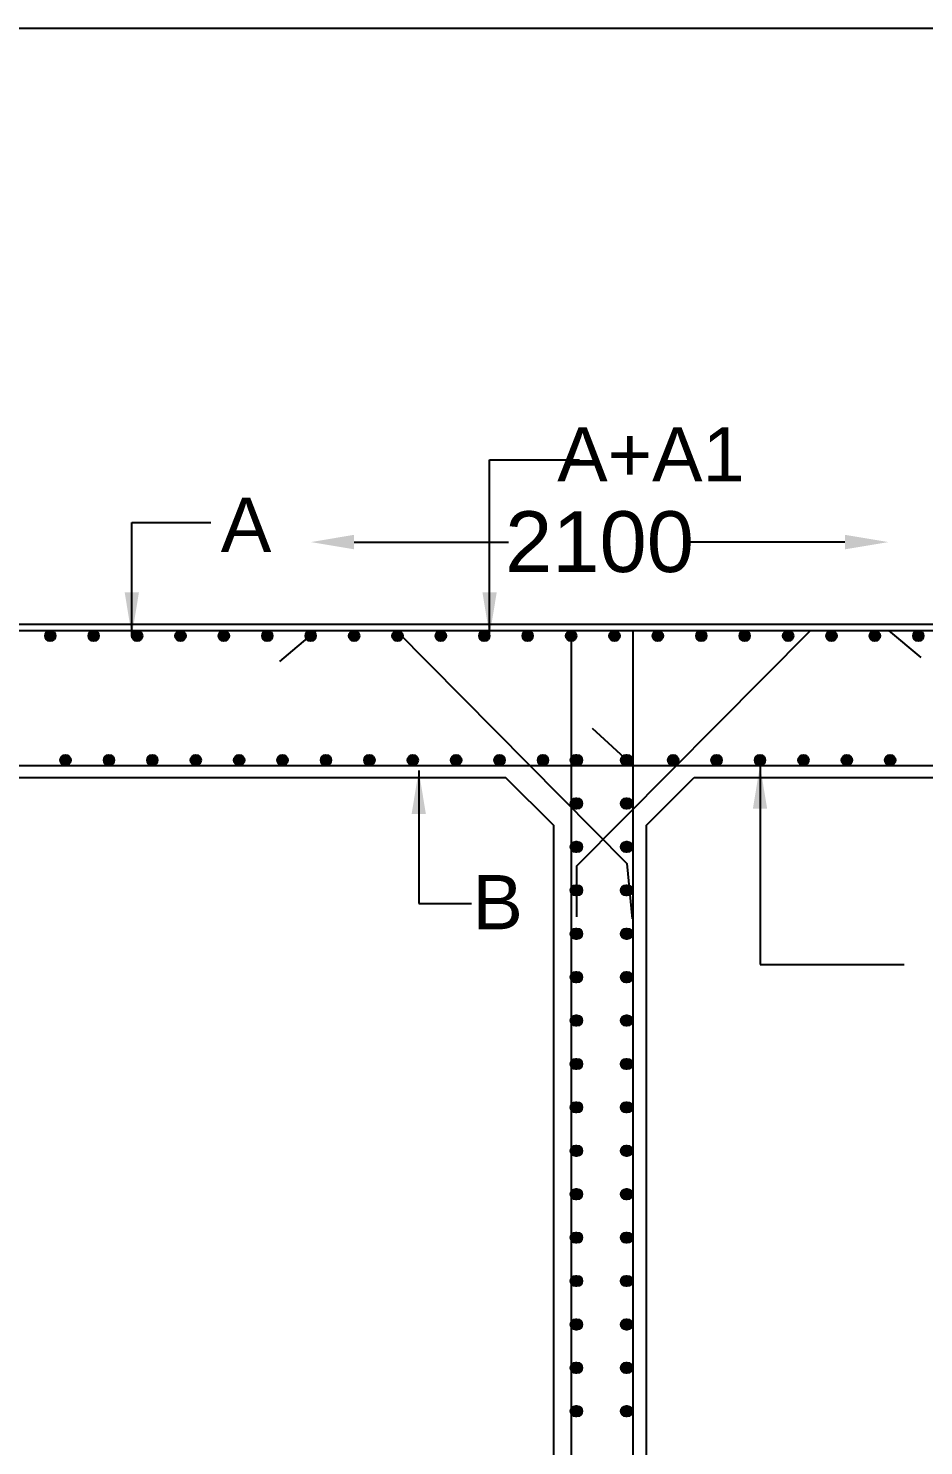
# Model space of a CAD drawing. Header units: millimetres. Extents: x 5124 to 2430164, y 2311 to 45642708.
# Drawn here: x 2346662 to 2350787, y 45636178 to 45642708 of the extents above; entities that cross this region are included whole.
import ezdxf

# ---------------------------------------------------------------- set-up
doc = ezdxf.new("R2010")
doc.units = ezdxf.units.MM
doc.header["$MEASUREMENT"] = 0
for name, color, linetype in [('DIMENSION', 7, 'Continuous'), ('DRAWING', 7, 'Continuous'), ('TEXT', 7, 'Continuous')]:
    doc.layers.add(name, color=color, linetype=linetype)
doc.styles.get("Standard").update_dxf_attribs({"font": 'arial.ttf', "height": 280})
doc.dimstyles.get("Standard").update_dxf_attribs({"dimtxt": 225, "dimasz": 200, "dimexe": 0.18, "dimexo": 0.0625, "dimgap": 0.09, "dimtad": 0, "dimdec": 0, "dimzin": 0, "dimdsep": 46, "dimtxsty": 'Standard', "dimcen": 0.09, "dimse1": 1, "dimse2": 1, "dimadec": 0, "dimazin": 0, "dimtfac": 1, "dimtdec": 0, "dimtofl": 0, "dimtmove": 0, "dimatfit": 3, "dimfxl": 1, "dimtolj": 1, "dimtzin": 0, "dimarcsym": 0})

# ---------------------------------------------------------------- blocks, each defined once
blk = doc.blocks.new('*D97')
at = {"layer": 'Defpoints', "color": 0, "transparency": 16777216}
for p in [(2350624.7, 45640340.9), (2347962.7, 45639933.4), (2350624.7, 45639933.4)]:
    blk.add_point(p, dxfattribs=at)
at = {"layer": 'DIMENSION', "color": 0, "lineweight": -2, "transparency": 16777216}
for p, q in [((2348162.7, 45640340.9), (2348873.6, 45640340.9)), ((2350424.7, 45640340.9), (2349713.8, 45640340.9))]:
    blk.add_line(p, q, dxfattribs=at)
at = {"layer": 'DIMENSION', "color": 0, "transparency": 16777216}
for points in [[(2348162.7, 45640374.3), (2348162.7, 45640307.6), (2347962.7, 45640340.9)], [(2350424.7, 45640374.3), (2350424.7, 45640307.6), (2350624.7, 45640340.9)]]:
    blk.add_solid(points, dxfattribs=at)
at = {"layer": 'DIMENSION', "color": 0, "transparency": 16777216, "insert": (2349293.7, 45640340.9), "char_height": 280, "attachment_point": 5}
blk.add_mtext('\\A1;2100', dxfattribs=at)

msp = doc.modelspace()

# ---------------------------------------------------------------- hatches: boundary and pattern name
at = {"layer": 'DRAWING'}
for points in [[(2346787, 45639909.1, 0.973258), (2346738.5, 45639910.4), (2346738.5, 45639907.8, 0.973258)], [(2346987, 45639909.1, 0.973258), (2346938.5, 45639910.4), (2346938.5, 45639907.8, 0.973258)], [(2347187, 45639909.1, 0.973258), (2347138.5, 45639910.4), (2347138.5, 45639907.8, 0.973258)], [(2347387, 45639909.1, 0.973258), (2347338.5, 45639910.4), (2347338.5, 45639907.8, 0.973258)], [(2347587, 45639909.1, 0.973258), (2347538.5, 45639910.4), (2347538.5, 45639907.8, 0.973258)], [(2347787, 45639909.1, 0.973258), (2347738.5, 45639910.4), (2347738.5, 45639907.8, 0.973258)], [(2347987, 45639909.1, 0.973258), (2347938.5, 45639910.4), (2347938.5, 45639907.8, 0.973258)], [(2348187, 45639909.1, 0.973258), (2348138.5, 45639910.4), (2348138.5, 45639907.8, 0.973258)], [(2348387, 45639909.1, 0.973258), (2348338.5, 45639910.4), (2348338.5, 45639907.8, 0.973258)], [(2348587, 45639909.1, 0.973258), (2348538.5, 45639910.4), (2348538.5, 45639907.8, 0.973258)], [(2348787, 45639909.1, 0.973258), (2348738.5, 45639910.4), (2348738.5, 45639907.8, 0.973258)], [(2348987, 45639909.1, 0.973258), (2348938.5, 45639910.4), (2348938.5, 45639907.8, 0.973258)], [(2349187, 45639909.1, 0.973258), (2349138.5, 45639910.4), (2349138.5, 45639907.8, 0.973258)], [(2349387, 45639909.1, 0.973258), (2349338.5, 45639910.4), (2349338.5, 45639907.8, 0.973258)], [(2349587, 45639909.1, 0.973258), (2349538.5, 45639910.4), (2349538.5, 45639907.8, 0.973258)], [(2349787, 45639909.1, 0.973258), (2349738.5, 45639910.4), (2349738.5, 45639907.8, 0.973258)], [(2349987, 45639909.1, 0.973258), (2349938.5, 45639910.4), (2349938.5, 45639907.8, 0.973258)], [(2350187, 45639909.1, 0.973258), (2350138.5, 45639910.4), (2350138.5, 45639907.8, 0.973258)], [(2350387, 45639909.1, 0.973258), (2350338.5, 45639910.4), (2350338.5, 45639907.8, 0.973258)], [(2350587, 45639909.1, 0.973258), (2350538.5, 45639910.4), (2350538.5, 45639907.8, 0.973258)], [(2350787, 45639909.1, 0.973258), (2350738.5, 45639910.4), (2350738.5, 45639907.8, 0.973258)], [(2346857.4, 45639336.6, 0.973258), (2346808.9, 45639337.9), (2346808.9, 45639335.3, 0.973258)], [(2346857.5, 45639336.6, 0.973258), (2346808.9, 45639337.9), (2346808.9, 45639335.3, 0.973258)], [(2347057.4, 45639336.6, 0.973258), (2347008.9, 45639337.9), (2347008.9, 45639335.3, 0.973258)], [(2347057.5, 45639336.6, 0.973258), (2347008.9, 45639337.9), (2347008.9, 45639335.3, 0.973258)], [(2347257.4, 45639336.6, 0.973258), (2347208.9, 45639337.9), (2347208.9, 45639335.3, 0.973258)], [(2347257.5, 45639336.6, 0.973258), (2347208.9, 45639337.9), (2347208.9, 45639335.3, 0.973258)], [(2347457.4, 45639336.6, 0.973258), (2347408.9, 45639337.9), (2347408.9, 45639335.3, 0.973258)], [(2347457.5, 45639336.6, 0.973258), (2347408.9, 45639337.9), (2347408.9, 45639335.3, 0.973258)], [(2347657.4, 45639336.6, 0.973258), (2347608.9, 45639337.9), (2347608.9, 45639335.3, 0.973258)], [(2347657.5, 45639336.6, 0.973258), (2347608.9, 45639337.9), (2347608.9, 45639335.3, 0.973258)], [(2347857.4, 45639336.6, 0.973258), (2347808.9, 45639337.9), (2347808.9, 45639335.3, 0.973258)], [(2347857.5, 45639336.6, 0.973258), (2347808.9, 45639337.9), (2347808.9, 45639335.3, 0.973258)], [(2348057.4, 45639336.6, 0.973258), (2348008.9, 45639337.9), (2348008.9, 45639335.3, 0.973258)], [(2348057.5, 45639336.6, 0.973258), (2348008.9, 45639337.9), (2348008.9, 45639335.3, 0.973258)], [(2348257.4, 45639336.6, 0.973258), (2348208.9, 45639337.9), (2348208.9, 45639335.3, 0.973258)], [(2348257.5, 45639336.6, 0.973258), (2348208.9, 45639337.9), (2348208.9, 45639335.3, 0.973258)], [(2348457.4, 45639336.6, 0.973258), (2348408.9, 45639337.9), (2348408.9, 45639335.3, 0.973258)], [(2348457.5, 45639336.6, 0.973258), (2348408.9, 45639337.9), (2348408.9, 45639335.3, 0.973258)], [(2348657.4, 45639336.6, 0.973258), (2348608.9, 45639337.9), (2348608.9, 45639335.3, 0.973258)], [(2348657.5, 45639336.6, 0.973258), (2348608.9, 45639337.9), (2348608.9, 45639335.3, 0.973258)], [(2348857.4, 45639336.6, 0.973258), (2348808.9, 45639337.9), (2348808.9, 45639335.3, 0.973258)], [(2348857.5, 45639336.6, 0.973258), (2348808.9, 45639337.9), (2348808.9, 45639335.3, 0.973258)], [(2349057.4, 45639336.6, 0.973258), (2349008.9, 45639337.9), (2349008.9, 45639335.3, 0.973258)], [(2349057.5, 45639336.6, 0.973258), (2349008.9, 45639337.9), (2349008.9, 45639335.3, 0.973258)], [(2349209, 45639336.6, 0.973258), (2349160.4, 45639337.9), (2349160.4, 45639335.3, 0.973258)], [(2349209, 45639336.6, 1), (2349160.4, 45639336.6, 1)], [(2349210, 45639336.6, 0.973258), (2349161.4, 45639337.9), (2349161.4, 45639335.3, 0.973258)], [(2349210, 45639336.6, 1), (2349161.4, 45639336.6, 1)], [(2349211, 45639336.6, 0.973258), (2349162.4, 45639337.9), (2349162.4, 45639335.3, 0.973258)], [(2349211, 45639336.6, 1), (2349162.4, 45639336.6, 1)], [(2349212, 45639336.6, 0.973258), (2349163.4, 45639337.9), (2349163.4, 45639335.3, 0.973258)], [(2349212, 45639336.6, 1), (2349163.4, 45639336.6, 1)], [(2349213, 45639336.6, 0.973258), (2349164.4, 45639337.9), (2349164.4, 45639335.3, 0.973258)], [(2349213, 45639336.6, 1), (2349164.4, 45639336.6, 1)], [(2349214, 45639336.6, 0.973258), (2349165.4, 45639337.9), (2349165.4, 45639335.3, 0.973258)], [(2349214, 45639336.6, 1), (2349165.4, 45639336.6, 1)], [(2349440.4, 45639336.6, 0.973258), (2349391.9, 45639337.9), (2349391.9, 45639335.3, 0.973258)], [(2349440.5, 45639336.6, 1), (2349391.9, 45639336.6, 1)], [(2349441.4, 45639336.6, 0.973258), (2349392.9, 45639337.9), (2349392.9, 45639335.3, 0.973258)], [(2349441.5, 45639336.6, 1), (2349392.9, 45639336.6, 1)], [(2349442.4, 45639336.6, 0.973258), (2349393.9, 45639337.9), (2349393.9, 45639335.3, 0.973258)], [(2349442.5, 45639336.6, 1), (2349393.9, 45639336.6, 1)], [(2349443.4, 45639336.6, 0.973258), (2349394.9, 45639337.9), (2349394.9, 45639335.3, 0.973258)], [(2349443.5, 45639336.6, 1), (2349394.9, 45639336.6, 1)], [(2349444.4, 45639336.6, 0.973258), (2349395.9, 45639337.9), (2349395.9, 45639335.3, 0.973258)], [(2349444.5, 45639336.6, 1), (2349395.9, 45639336.6, 1)], [(2349445.4, 45639336.6, 0.973258), (2349396.9, 45639337.9), (2349396.9, 45639335.3, 0.973258)], [(2349445.5, 45639336.6, 1), (2349396.9, 45639336.6, 1)], [(2349657.4, 45639336.6, 0.973258), (2349608.9, 45639337.9), (2349608.9, 45639335.3, 0.973258)], [(2349657.5, 45639336.6, 0.973258), (2349608.9, 45639337.9), (2349608.9, 45639335.3, 0.973258)], [(2349857.4, 45639336.6, 0.973258), (2349808.9, 45639337.9), (2349808.9, 45639335.3, 0.973258)], [(2349857.5, 45639336.6, 0.973258), (2349808.9, 45639337.9), (2349808.9, 45639335.3, 0.973258)], [(2350057.4, 45639336.6, 0.973258), (2350008.9, 45639337.9), (2350008.9, 45639335.3, 0.973258)], [(2350057.5, 45639336.6, 0.973258), (2350008.9, 45639337.9), (2350008.9, 45639335.3, 0.973258)], [(2350257.4, 45639336.6, 0.973258), (2350208.9, 45639337.9), (2350208.9, 45639335.3, 0.973258)], [(2350257.5, 45639336.6, 0.973258), (2350208.9, 45639337.9), (2350208.9, 45639335.3, 0.973258)], [(2350457.4, 45639336.6, 0.973258), (2350408.9, 45639337.9), (2350408.9, 45639335.3, 0.973258)], [(2350457.5, 45639336.6, 0.973258), (2350408.9, 45639337.9), (2350408.9, 45639335.3, 0.973258)], [(2350657.4, 45639336.6, 0.973258), (2350608.9, 45639337.9), (2350608.9, 45639335.3, 0.973258)], [(2350657.5, 45639336.6, 0.973258), (2350608.9, 45639337.9), (2350608.9, 45639335.3, 0.973258)], [(2349209, 45639136.6, 0.973258), (2349160.4, 45639137.9), (2349160.4, 45639135.3, 0.973258)], [(2349209, 45639136.6, 1), (2349160.4, 45639136.6, 1)], [(2349210, 45639136.6, 0.973258), (2349161.4, 45639137.9), (2349161.4, 45639135.3, 0.973258)], [(2349210, 45639136.6, 1), (2349161.4, 45639136.6, 1)], [(2349211, 45639136.6, 0.973258), (2349162.4, 45639137.9), (2349162.4, 45639135.3, 0.973258)], [(2349211, 45639136.6, 1), (2349162.4, 45639136.6, 1)], [(2349212, 45639136.6, 0.973258), (2349163.4, 45639137.9), (2349163.4, 45639135.3, 0.973258)], [(2349212, 45639136.6, 1), (2349163.4, 45639136.6, 1)], [(2349213, 45639136.6, 0.973258), (2349164.4, 45639137.9), (2349164.4, 45639135.3, 0.973258)], [(2349213, 45639136.6, 1), (2349164.4, 45639136.6, 1)], [(2349214, 45639136.6, 0.973258), (2349165.4, 45639137.9), (2349165.4, 45639135.3, 0.973258)], [(2349214, 45639136.6, 1), (2349165.4, 45639136.6, 1)], [(2349440.4, 45639136.6, 0.973258), (2349391.9, 45639137.9), (2349391.9, 45639135.3, 0.973258)], [(2349440.5, 45639136.6, 1), (2349391.9, 45639136.6, 1)], [(2349441.4, 45639136.6, 0.973258), (2349392.9, 45639137.9), (2349392.9, 45639135.3, 0.973258)], [(2349441.5, 45639136.6, 1), (2349392.9, 45639136.6, 1)], [(2349442.4, 45639136.6, 0.973258), (2349393.9, 45639137.9), (2349393.9, 45639135.3, 0.973258)], [(2349442.5, 45639136.6, 1), (2349393.9, 45639136.6, 1)], [(2349443.4, 45639136.6, 0.973258), (2349394.9, 45639137.9), (2349394.9, 45639135.3, 0.973258)], [(2349443.5, 45639136.6, 1), (2349394.9, 45639136.6, 1)], [(2349444.4, 45639136.6, 0.973258), (2349395.9, 45639137.9), (2349395.9, 45639135.3, 0.973258)], [(2349444.5, 45639136.6, 1), (2349395.9, 45639136.6, 1)], [(2349445.4, 45639136.6, 0.973258), (2349396.9, 45639137.9), (2349396.9, 45639135.3, 0.973258)], [(2349445.5, 45639136.6, 1), (2349396.9, 45639136.6, 1)], [(2349209, 45638936.6, 0.973258), (2349160.4, 45638937.9), (2349160.4, 45638935.3, 0.973258)], [(2349209, 45638936.6, 1), (2349160.4, 45638936.6, 1)], [(2349210, 45638936.6, 0.973258), (2349161.4, 45638937.9), (2349161.4, 45638935.3, 0.973258)], [(2349210, 45638936.6, 1), (2349161.4, 45638936.6, 1)], [(2349211, 45638936.6, 0.973258), (2349162.4, 45638937.9), (2349162.4, 45638935.3, 0.973258)], [(2349211, 45638936.6, 1), (2349162.4, 45638936.6, 1)], [(2349212, 45638936.6, 0.973258), (2349163.4, 45638937.9), (2349163.4, 45638935.3, 0.973258)], [(2349212, 45638936.6, 1), (2349163.4, 45638936.6, 1)], [(2349213, 45638936.6, 0.973258), (2349164.4, 45638937.9), (2349164.4, 45638935.3, 0.973258)], [(2349213, 45638936.6, 1), (2349164.4, 45638936.6, 1)], [(2349214, 45638936.6, 0.973258), (2349165.4, 45638937.9), (2349165.4, 45638935.3, 0.973258)], [(2349214, 45638936.6, 1), (2349165.4, 45638936.6, 1)], [(2349440.4, 45638936.6, 0.973258), (2349391.9, 45638937.9), (2349391.9, 45638935.3, 0.973258)], [(2349440.5, 45638936.6, 1), (2349391.9, 45638936.6, 1)], [(2349441.4, 45638936.6, 0.973258), (2349392.9, 45638937.9), (2349392.9, 45638935.3, 0.973258)], [(2349441.5, 45638936.6, 1), (2349392.9, 45638936.6, 1)], [(2349442.4, 45638936.6, 0.973258), (2349393.9, 45638937.9), (2349393.9, 45638935.3, 0.973258)], [(2349442.5, 45638936.6, 1), (2349393.9, 45638936.6, 1)], [(2349443.4, 45638936.6, 0.973258), (2349394.9, 45638937.9), (2349394.9, 45638935.3, 0.973258)], [(2349443.5, 45638936.6, 1), (2349394.9, 45638936.6, 1)], [(2349444.4, 45638936.6, 0.973258), (2349395.9, 45638937.9), (2349395.9, 45638935.3, 0.973258)], [(2349444.5, 45638936.6, 1), (2349395.9, 45638936.6, 1)], [(2349445.4, 45638936.6, 0.973258), (2349396.9, 45638937.9), (2349396.9, 45638935.3, 0.973258)], [(2349445.5, 45638936.6, 1), (2349396.9, 45638936.6, 1)], [(2349209, 45638736.6, 0.973258), (2349160.4, 45638737.9), (2349160.4, 45638735.3, 0.973258)], [(2349209, 45638736.6, 1), (2349160.4, 45638736.6, 1)], [(2349210, 45638736.6, 0.973258), (2349161.4, 45638737.9), (2349161.4, 45638735.3, 0.973258)], [(2349210, 45638736.6, 1), (2349161.4, 45638736.6, 1)], [(2349211, 45638736.6, 0.973258), (2349162.4, 45638737.9), (2349162.4, 45638735.3, 0.973258)], [(2349211, 45638736.6, 1), (2349162.4, 45638736.6, 1)], [(2349212, 45638736.6, 0.973258), (2349163.4, 45638737.9), (2349163.4, 45638735.3, 0.973258)], [(2349212, 45638736.6, 1), (2349163.4, 45638736.6, 1)], [(2349213, 45638736.6, 0.973258), (2349164.4, 45638737.9), (2349164.4, 45638735.3, 0.973258)], [(2349213, 45638736.6, 1), (2349164.4, 45638736.6, 1)], [(2349214, 45638736.6, 0.973258), (2349165.4, 45638737.9), (2349165.4, 45638735.3, 0.973258)], [(2349214, 45638736.6, 1), (2349165.4, 45638736.6, 1)], [(2349440.4, 45638736.6, 0.973258), (2349391.9, 45638737.9), (2349391.9, 45638735.3, 0.973258)], [(2349440.5, 45638736.6, 1), (2349391.9, 45638736.6, 1)], [(2349441.4, 45638736.6, 0.973258), (2349392.9, 45638737.9), (2349392.9, 45638735.3, 0.973258)], [(2349441.5, 45638736.6, 1), (2349392.9, 45638736.6, 1)], [(2349442.4, 45638736.6, 0.973258), (2349393.9, 45638737.9), (2349393.9, 45638735.3, 0.973258)], [(2349442.5, 45638736.6, 1), (2349393.9, 45638736.6, 1)], [(2349443.4, 45638736.6, 0.973258), (2349394.9, 45638737.9), (2349394.9, 45638735.3, 0.973258)], [(2349443.5, 45638736.6, 1), (2349394.9, 45638736.6, 1)], [(2349444.4, 45638736.6, 0.973258), (2349395.9, 45638737.9), (2349395.9, 45638735.3, 0.973258)], [(2349444.5, 45638736.6, 1), (2349395.9, 45638736.6, 1)], [(2349445.4, 45638736.6, 0.973258), (2349396.9, 45638737.9), (2349396.9, 45638735.3, 0.973258)], [(2349445.5, 45638736.6, 1), (2349396.9, 45638736.6, 1)], [(2349209, 45638536.6, 0.973258), (2349160.4, 45638537.9), (2349160.4, 45638535.3, 0.973258)], [(2349209, 45638536.6, 1), (2349160.4, 45638536.6, 1)], [(2349210, 45638536.6, 0.973258), (2349161.4, 45638537.9), (2349161.4, 45638535.3, 0.973258)], [(2349210, 45638536.6, 1), (2349161.4, 45638536.6, 1)], [(2349211, 45638536.6, 0.973258), (2349162.4, 45638537.9), (2349162.4, 45638535.3, 0.973258)], [(2349211, 45638536.6, 1), (2349162.4, 45638536.6, 1)], [(2349212, 45638536.6, 0.973258), (2349163.4, 45638537.9), (2349163.4, 45638535.3, 0.973258)], [(2349212, 45638536.6, 1), (2349163.4, 45638536.6, 1)], [(2349213, 45638536.6, 0.973258), (2349164.4, 45638537.9), (2349164.4, 45638535.3, 0.973258)], [(2349213, 45638536.6, 1), (2349164.4, 45638536.6, 1)], [(2349214, 45638536.6, 0.973258), (2349165.4, 45638537.9), (2349165.4, 45638535.3, 0.973258)], [(2349214, 45638536.6, 1), (2349165.4, 45638536.6, 1)], [(2349440.4, 45638536.6, 0.973258), (2349391.9, 45638537.9), (2349391.9, 45638535.3, 0.973258)], [(2349440.5, 45638536.6, 1), (2349391.9, 45638536.6, 1)], [(2349441.4, 45638536.6, 0.973258), (2349392.9, 45638537.9), (2349392.9, 45638535.3, 0.973258)], [(2349441.5, 45638536.6, 1), (2349392.9, 45638536.6, 1)], [(2349442.4, 45638536.6, 0.973258), (2349393.9, 45638537.9), (2349393.9, 45638535.3, 0.973258)], [(2349442.5, 45638536.6, 1), (2349393.9, 45638536.6, 1)], [(2349443.4, 45638536.6, 0.973258), (2349394.9, 45638537.9), (2349394.9, 45638535.3, 0.973258)], [(2349443.5, 45638536.6, 1), (2349394.9, 45638536.6, 1)], [(2349444.4, 45638536.6, 0.973258), (2349395.9, 45638537.9), (2349395.9, 45638535.3, 0.973258)], [(2349444.5, 45638536.6, 1), (2349395.9, 45638536.6, 1)], [(2349445.4, 45638536.6, 0.973258), (2349396.9, 45638537.9), (2349396.9, 45638535.3, 0.973258)], [(2349445.5, 45638536.6, 1), (2349396.9, 45638536.6, 1)], [(2349209, 45638336.6, 0.973258), (2349160.4, 45638337.9), (2349160.4, 45638335.3, 0.973258)], [(2349209, 45638336.6, 1), (2349160.4, 45638336.6, 1)], [(2349210, 45638336.6, 0.973258), (2349161.4, 45638337.9), (2349161.4, 45638335.3, 0.973258)], [(2349210, 45638336.6, 1), (2349161.4, 45638336.6, 1)], [(2349211, 45638336.6, 0.973258), (2349162.4, 45638337.9), (2349162.4, 45638335.3, 0.973258)], [(2349211, 45638336.6, 1), (2349162.4, 45638336.6, 1)], [(2349212, 45638336.6, 0.973258), (2349163.4, 45638337.9), (2349163.4, 45638335.3, 0.973258)], [(2349212, 45638336.6, 1), (2349163.4, 45638336.6, 1)], [(2349213, 45638336.6, 0.973258), (2349164.4, 45638337.9), (2349164.4, 45638335.3, 0.973258)], [(2349213, 45638336.6, 1), (2349164.4, 45638336.6, 1)], [(2349214, 45638336.6, 0.973258), (2349165.4, 45638337.9), (2349165.4, 45638335.3, 0.973258)], [(2349214, 45638336.6, 1), (2349165.4, 45638336.6, 1)], [(2349440.4, 45638336.6, 0.973258), (2349391.9, 45638337.9), (2349391.9, 45638335.3, 0.973258)], [(2349440.5, 45638336.6, 1), (2349391.9, 45638336.6, 1)], [(2349441.4, 45638336.6, 0.973258), (2349392.9, 45638337.9), (2349392.9, 45638335.3, 0.973258)], [(2349441.5, 45638336.6, 1), (2349392.9, 45638336.6, 1)], [(2349442.4, 45638336.6, 0.973258), (2349393.9, 45638337.9), (2349393.9, 45638335.3, 0.973258)], [(2349442.5, 45638336.6, 1), (2349393.9, 45638336.6, 1)], [(2349443.4, 45638336.6, 0.973258), (2349394.9, 45638337.9), (2349394.9, 45638335.3, 0.973258)], [(2349443.5, 45638336.6, 1), (2349394.9, 45638336.6, 1)], [(2349444.4, 45638336.6, 0.973258), (2349395.9, 45638337.9), (2349395.9, 45638335.3, 0.973258)], [(2349444.5, 45638336.6, 1), (2349395.9, 45638336.6, 1)], [(2349445.4, 45638336.6, 0.973258), (2349396.9, 45638337.9), (2349396.9, 45638335.3, 0.973258)], [(2349445.5, 45638336.6, 1), (2349396.9, 45638336.6, 1)], [(2349209, 45638136.6, 0.973258), (2349160.4, 45638137.9), (2349160.4, 45638135.3, 0.973258)], [(2349209, 45638136.6, 1), (2349160.4, 45638136.6, 1)], [(2349210, 45638136.6, 0.973258), (2349161.4, 45638137.9), (2349161.4, 45638135.3, 0.973258)], [(2349210, 45638136.6, 1), (2349161.4, 45638136.6, 1)], [(2349211, 45638136.6, 0.973258), (2349162.4, 45638137.9), (2349162.4, 45638135.3, 0.973258)], [(2349211, 45638136.6, 1), (2349162.4, 45638136.6, 1)], [(2349212, 45638136.6, 0.973258), (2349163.4, 45638137.9), (2349163.4, 45638135.3, 0.973258)], [(2349212, 45638136.6, 1), (2349163.4, 45638136.6, 1)], [(2349213, 45638136.6, 0.973258), (2349164.4, 45638137.9), (2349164.4, 45638135.3, 0.973258)], [(2349213, 45638136.6, 1), (2349164.4, 45638136.6, 1)], [(2349214, 45638136.6, 0.973258), (2349165.4, 45638137.9), (2349165.4, 45638135.3, 0.973258)], [(2349214, 45638136.6, 1), (2349165.4, 45638136.6, 1)], [(2349440.4, 45638136.6, 0.973258), (2349391.9, 45638137.9), (2349391.9, 45638135.3, 0.973258)], [(2349440.5, 45638136.6, 1), (2349391.9, 45638136.6, 1)], [(2349441.4, 45638136.6, 0.973258), (2349392.9, 45638137.9), (2349392.9, 45638135.3, 0.973258)], [(2349441.5, 45638136.6, 1), (2349392.9, 45638136.6, 1)], [(2349442.4, 45638136.6, 0.973258), (2349393.9, 45638137.9), (2349393.9, 45638135.3, 0.973258)], [(2349442.5, 45638136.6, 1), (2349393.9, 45638136.6, 1)], [(2349443.4, 45638136.6, 0.973258), (2349394.9, 45638137.9), (2349394.9, 45638135.3, 0.973258)], [(2349443.5, 45638136.6, 1), (2349394.9, 45638136.6, 1)], [(2349444.4, 45638136.6, 0.973258), (2349395.9, 45638137.9), (2349395.9, 45638135.3, 0.973258)], [(2349444.5, 45638136.6, 1), (2349395.9, 45638136.6, 1)], [(2349445.4, 45638136.6, 0.973258), (2349396.9, 45638137.9), (2349396.9, 45638135.3, 0.973258)], [(2349445.5, 45638136.6, 1), (2349396.9, 45638136.6, 1)], [(2349209, 45637936.6, 0.973258), (2349160.4, 45637937.9), (2349160.4, 45637935.3, 0.973258)], [(2349209, 45637936.6, 1), (2349160.4, 45637936.6, 1)], [(2349210, 45637936.6, 0.973258), (2349161.4, 45637937.9), (2349161.4, 45637935.3, 0.973258)], [(2349210, 45637936.6, 1), (2349161.4, 45637936.6, 1)], [(2349211, 45637936.6, 0.973258), (2349162.4, 45637937.9), (2349162.4, 45637935.3, 0.973258)], [(2349211, 45637936.6, 1), (2349162.4, 45637936.6, 1)], [(2349212, 45637936.6, 0.973258), (2349163.4, 45637937.9), (2349163.4, 45637935.3, 0.973258)], [(2349212, 45637936.6, 1), (2349163.4, 45637936.6, 1)], [(2349213, 45637936.6, 0.973258), (2349164.4, 45637937.9), (2349164.4, 45637935.3, 0.973258)], [(2349213, 45637936.6, 1), (2349164.4, 45637936.6, 1)], [(2349214, 45637936.6, 0.973258), (2349165.4, 45637937.9), (2349165.4, 45637935.3, 0.973258)], [(2349214, 45637936.6, 1), (2349165.4, 45637936.6, 1)], [(2349440.4, 45637936.6, 0.973258), (2349391.9, 45637937.9), (2349391.9, 45637935.3, 0.973258)], [(2349440.5, 45637936.6, 1), (2349391.9, 45637936.6, 1)], [(2349441.4, 45637936.6, 0.973258), (2349392.9, 45637937.9), (2349392.9, 45637935.3, 0.973258)], [(2349441.5, 45637936.6, 1), (2349392.9, 45637936.6, 1)], [(2349442.4, 45637936.6, 0.973258), (2349393.9, 45637937.9), (2349393.9, 45637935.3, 0.973258)], [(2349442.5, 45637936.6, 1), (2349393.9, 45637936.6, 1)], [(2349443.4, 45637936.6, 0.973258), (2349394.9, 45637937.9), (2349394.9, 45637935.3, 0.973258)], [(2349443.5, 45637936.6, 1), (2349394.9, 45637936.6, 1)], [(2349444.4, 45637936.6, 0.973258), (2349395.9, 45637937.9), (2349395.9, 45637935.3, 0.973258)], [(2349444.5, 45637936.6, 1), (2349395.9, 45637936.6, 1)], [(2349445.4, 45637936.6, 0.973258), (2349396.9, 45637937.9), (2349396.9, 45637935.3, 0.973258)], [(2349445.5, 45637936.6, 1), (2349396.9, 45637936.6, 1)], [(2349209, 45637736.6, 0.973258), (2349160.4, 45637737.9), (2349160.4, 45637735.3, 0.973258)], [(2349209, 45637736.6, 1), (2349160.4, 45637736.6, 1)], [(2349210, 45637736.6, 0.973258), (2349161.4, 45637737.9), (2349161.4, 45637735.3, 0.973258)], [(2349210, 45637736.6, 1), (2349161.4, 45637736.6, 1)], [(2349211, 45637736.6, 0.973258), (2349162.4, 45637737.9), (2349162.4, 45637735.3, 0.973258)], [(2349211, 45637736.6, 1), (2349162.4, 45637736.6, 1)], [(2349212, 45637736.6, 0.973258), (2349163.4, 45637737.9), (2349163.4, 45637735.3, 0.973258)], [(2349212, 45637736.6, 1), (2349163.4, 45637736.6, 1)], [(2349213, 45637736.6, 0.973258), (2349164.4, 45637737.9), (2349164.4, 45637735.3, 0.973258)], [(2349213, 45637736.6, 1), (2349164.4, 45637736.6, 1)], [(2349214, 45637736.6, 0.973258), (2349165.4, 45637737.9), (2349165.4, 45637735.3, 0.973258)], [(2349214, 45637736.6, 1), (2349165.4, 45637736.6, 1)], [(2349440.4, 45637736.6, 0.973258), (2349391.9, 45637737.9), (2349391.9, 45637735.3, 0.973258)], [(2349440.5, 45637736.6, 1), (2349391.9, 45637736.6, 1)], [(2349441.4, 45637736.6, 0.973258), (2349392.9, 45637737.9), (2349392.9, 45637735.3, 0.973258)], [(2349441.5, 45637736.6, 1), (2349392.9, 45637736.6, 1)], [(2349442.4, 45637736.6, 0.973258), (2349393.9, 45637737.9), (2349393.9, 45637735.3, 0.973258)], [(2349442.5, 45637736.6, 1), (2349393.9, 45637736.6, 1)], [(2349443.4, 45637736.6, 0.973258), (2349394.9, 45637737.9), (2349394.9, 45637735.3, 0.973258)], [(2349443.5, 45637736.6, 1), (2349394.9, 45637736.6, 1)], [(2349444.4, 45637736.6, 0.973258), (2349395.9, 45637737.9), (2349395.9, 45637735.3, 0.973258)], [(2349444.5, 45637736.6, 1), (2349395.9, 45637736.6, 1)], [(2349445.4, 45637736.6, 0.973258), (2349396.9, 45637737.9), (2349396.9, 45637735.3, 0.973258)], [(2349445.5, 45637736.6, 1), (2349396.9, 45637736.6, 1)], [(2349209, 45637536.6, 0.973258), (2349160.4, 45637537.9), (2349160.4, 45637535.3, 0.973258)], [(2349209, 45637536.6, 1), (2349160.4, 45637536.6, 1)], [(2349210, 45637536.6, 0.973258), (2349161.4, 45637537.9), (2349161.4, 45637535.3, 0.973258)], [(2349210, 45637536.6, 1), (2349161.4, 45637536.6, 1)], [(2349211, 45637536.6, 0.973258), (2349162.4, 45637537.9), (2349162.4, 45637535.3, 0.973258)], [(2349211, 45637536.6, 1), (2349162.4, 45637536.6, 1)], [(2349212, 45637536.6, 0.973258), (2349163.4, 45637537.9), (2349163.4, 45637535.3, 0.973258)], [(2349212, 45637536.6, 1), (2349163.4, 45637536.6, 1)], [(2349213, 45637536.6, 0.973258), (2349164.4, 45637537.9), (2349164.4, 45637535.3, 0.973258)], [(2349213, 45637536.6, 1), (2349164.4, 45637536.6, 1)], [(2349214, 45637536.6, 0.973258), (2349165.4, 45637537.9), (2349165.4, 45637535.3, 0.973258)], [(2349214, 45637536.6, 1), (2349165.4, 45637536.6, 1)], [(2349440.4, 45637536.6, 0.973258), (2349391.9, 45637537.9), (2349391.9, 45637535.3, 0.973258)], [(2349440.5, 45637536.6, 1), (2349391.9, 45637536.6, 1)], [(2349441.4, 45637536.6, 0.973258), (2349392.9, 45637537.9), (2349392.9, 45637535.3, 0.973258)], [(2349441.5, 45637536.6, 1), (2349392.9, 45637536.6, 1)], [(2349442.4, 45637536.6, 0.973258), (2349393.9, 45637537.9), (2349393.9, 45637535.3, 0.973258)], [(2349442.5, 45637536.6, 1), (2349393.9, 45637536.6, 1)], [(2349443.4, 45637536.6, 0.973258), (2349394.9, 45637537.9), (2349394.9, 45637535.3, 0.973258)], [(2349443.5, 45637536.6, 1), (2349394.9, 45637536.6, 1)], [(2349444.4, 45637536.6, 0.973258), (2349395.9, 45637537.9), (2349395.9, 45637535.3, 0.973258)], [(2349444.5, 45637536.6, 1), (2349395.9, 45637536.6, 1)], [(2349445.4, 45637536.6, 0.973258), (2349396.9, 45637537.9), (2349396.9, 45637535.3, 0.973258)], [(2349445.5, 45637536.6, 1), (2349396.9, 45637536.6, 1)], [(2349209, 45637336.6, 0.973258), (2349160.4, 45637337.9), (2349160.4, 45637335.3, 0.973258)], [(2349209, 45637336.6, 1), (2349160.4, 45637336.6, 1)], [(2349210, 45637336.6, 0.973258), (2349161.4, 45637337.9), (2349161.4, 45637335.3, 0.973258)], [(2349210, 45637336.6, 1), (2349161.4, 45637336.6, 1)], [(2349211, 45637336.6, 0.973258), (2349162.4, 45637337.9), (2349162.4, 45637335.3, 0.973258)], [(2349211, 45637336.6, 1), (2349162.4, 45637336.6, 1)], [(2349212, 45637336.6, 0.973258), (2349163.4, 45637337.9), (2349163.4, 45637335.3, 0.973258)], [(2349212, 45637336.6, 1), (2349163.4, 45637336.6, 1)], [(2349213, 45637336.6, 0.973258), (2349164.4, 45637337.9), (2349164.4, 45637335.3, 0.973258)], [(2349213, 45637336.6, 1), (2349164.4, 45637336.6, 1)], [(2349214, 45637336.6, 0.973258), (2349165.4, 45637337.9), (2349165.4, 45637335.3, 0.973258)], [(2349214, 45637336.6, 1), (2349165.4, 45637336.6, 1)], [(2349440.4, 45637336.6, 0.973258), (2349391.9, 45637337.9), (2349391.9, 45637335.3, 0.973258)], [(2349440.5, 45637336.6, 1), (2349391.9, 45637336.6, 1)], [(2349441.4, 45637336.6, 0.973258), (2349392.9, 45637337.9), (2349392.9, 45637335.3, 0.973258)], [(2349441.5, 45637336.6, 1), (2349392.9, 45637336.6, 1)], [(2349442.4, 45637336.6, 0.973258), (2349393.9, 45637337.9), (2349393.9, 45637335.3, 0.973258)], [(2349442.5, 45637336.6, 1), (2349393.9, 45637336.6, 1)], [(2349443.4, 45637336.6, 0.973258), (2349394.9, 45637337.9), (2349394.9, 45637335.3, 0.973258)], [(2349443.5, 45637336.6, 1), (2349394.9, 45637336.6, 1)], [(2349444.4, 45637336.6, 0.973258), (2349395.9, 45637337.9), (2349395.9, 45637335.3, 0.973258)], [(2349444.5, 45637336.6, 1), (2349395.9, 45637336.6, 1)], [(2349445.4, 45637336.6, 0.973258), (2349396.9, 45637337.9), (2349396.9, 45637335.3, 0.973258)], [(2349445.5, 45637336.6, 1), (2349396.9, 45637336.6, 1)], [(2349209, 45637136.6, 0.973258), (2349160.4, 45637137.9), (2349160.4, 45637135.3, 0.973258)], [(2349209, 45637136.6, 1), (2349160.4, 45637136.6, 1)], [(2349210, 45637136.6, 0.973258), (2349161.4, 45637137.9), (2349161.4, 45637135.3, 0.973258)], [(2349210, 45637136.6, 1), (2349161.4, 45637136.6, 1)], [(2349211, 45637136.6, 0.973258), (2349162.4, 45637137.9), (2349162.4, 45637135.3, 0.973258)], [(2349211, 45637136.6, 1), (2349162.4, 45637136.6, 1)], [(2349212, 45637136.6, 0.973258), (2349163.4, 45637137.9), (2349163.4, 45637135.3, 0.973258)], [(2349212, 45637136.6, 1), (2349163.4, 45637136.6, 1)], [(2349213, 45637136.6, 0.973258), (2349164.4, 45637137.9), (2349164.4, 45637135.3, 0.973258)], [(2349213, 45637136.6, 1), (2349164.4, 45637136.6, 1)], [(2349214, 45637136.6, 0.973258), (2349165.4, 45637137.9), (2349165.4, 45637135.3, 0.973258)], [(2349214, 45637136.6, 1), (2349165.4, 45637136.6, 1)], [(2349440.4, 45637136.6, 0.973258), (2349391.9, 45637137.9), (2349391.9, 45637135.3, 0.973258)], [(2349440.5, 45637136.6, 1), (2349391.9, 45637136.6, 1)], [(2349441.4, 45637136.6, 0.973258), (2349392.9, 45637137.9), (2349392.9, 45637135.3, 0.973258)], [(2349441.5, 45637136.6, 1), (2349392.9, 45637136.6, 1)], [(2349442.4, 45637136.6, 0.973258), (2349393.9, 45637137.9), (2349393.9, 45637135.3, 0.973258)], [(2349442.5, 45637136.6, 1), (2349393.9, 45637136.6, 1)], [(2349443.4, 45637136.6, 0.973258), (2349394.9, 45637137.9), (2349394.9, 45637135.3, 0.973258)], [(2349443.5, 45637136.6, 1), (2349394.9, 45637136.6, 1)], [(2349444.4, 45637136.6, 0.973258), (2349395.9, 45637137.9), (2349395.9, 45637135.3, 0.973258)], [(2349444.5, 45637136.6, 1), (2349395.9, 45637136.6, 1)], [(2349445.4, 45637136.6, 0.973258), (2349396.9, 45637137.9), (2349396.9, 45637135.3, 0.973258)], [(2349445.5, 45637136.6, 1), (2349396.9, 45637136.6, 1)], [(2349209, 45636936.6, 0.973258), (2349160.4, 45636937.9), (2349160.4, 45636935.3, 0.973258)], [(2349209, 45636936.6, 1), (2349160.4, 45636936.6, 1)], [(2349210, 45636936.6, 0.973258), (2349161.4, 45636937.9), (2349161.4, 45636935.3, 0.973258)], [(2349210, 45636936.6, 1), (2349161.4, 45636936.6, 1)], [(2349211, 45636936.6, 0.973258), (2349162.4, 45636937.9), (2349162.4, 45636935.3, 0.973258)], [(2349211, 45636936.6, 1), (2349162.4, 45636936.6, 1)], [(2349212, 45636936.6, 0.973258), (2349163.4, 45636937.9), (2349163.4, 45636935.3, 0.973258)], [(2349212, 45636936.6, 1), (2349163.4, 45636936.6, 1)], [(2349213, 45636936.6, 0.973258), (2349164.4, 45636937.9), (2349164.4, 45636935.3, 0.973258)], [(2349213, 45636936.6, 1), (2349164.4, 45636936.6, 1)], [(2349214, 45636936.6, 0.973258), (2349165.4, 45636937.9), (2349165.4, 45636935.3, 0.973258)], [(2349214, 45636936.6, 1), (2349165.4, 45636936.6, 1)], [(2349440.4, 45636936.6, 0.973258), (2349391.9, 45636937.9), (2349391.9, 45636935.3, 0.973258)], [(2349440.5, 45636936.6, 1), (2349391.9, 45636936.6, 1)], [(2349441.4, 45636936.6, 0.973258), (2349392.9, 45636937.9), (2349392.9, 45636935.3, 0.973258)], [(2349441.5, 45636936.6, 1), (2349392.9, 45636936.6, 1)], [(2349442.4, 45636936.6, 0.973258), (2349393.9, 45636937.9), (2349393.9, 45636935.3, 0.973258)], [(2349442.5, 45636936.6, 1), (2349393.9, 45636936.6, 1)], [(2349443.4, 45636936.6, 0.973258), (2349394.9, 45636937.9), (2349394.9, 45636935.3, 0.973258)], [(2349443.5, 45636936.6, 1), (2349394.9, 45636936.6, 1)], [(2349444.4, 45636936.6, 0.973258), (2349395.9, 45636937.9), (2349395.9, 45636935.3, 0.973258)], [(2349444.5, 45636936.6, 1), (2349395.9, 45636936.6, 1)], [(2349445.4, 45636936.6, 0.973258), (2349396.9, 45636937.9), (2349396.9, 45636935.3, 0.973258)], [(2349445.5, 45636936.6, 1), (2349396.9, 45636936.6, 1)], [(2349209, 45636736.6, 0.973258), (2349160.4, 45636737.9), (2349160.4, 45636735.3, 0.973258)], [(2349209, 45636736.6, 1), (2349160.4, 45636736.6, 1)], [(2349210, 45636736.6, 0.973258), (2349161.4, 45636737.9), (2349161.4, 45636735.3, 0.973258)], [(2349210, 45636736.6, 1), (2349161.4, 45636736.6, 1)], [(2349211, 45636736.6, 0.973258), (2349162.4, 45636737.9), (2349162.4, 45636735.3, 0.973258)], [(2349211, 45636736.6, 1), (2349162.4, 45636736.6, 1)], [(2349212, 45636736.6, 0.973258), (2349163.4, 45636737.9), (2349163.4, 45636735.3, 0.973258)], [(2349212, 45636736.6, 1), (2349163.4, 45636736.6, 1)], [(2349213, 45636736.6, 0.973258), (2349164.4, 45636737.9), (2349164.4, 45636735.3, 0.973258)], [(2349213, 45636736.6, 1), (2349164.4, 45636736.6, 1)], [(2349214, 45636736.6, 0.973258), (2349165.4, 45636737.9), (2349165.4, 45636735.3, 0.973258)], [(2349214, 45636736.6, 1), (2349165.4, 45636736.6, 1)], [(2349440.4, 45636736.6, 0.973258), (2349391.9, 45636737.9), (2349391.9, 45636735.3, 0.973258)], [(2349440.5, 45636736.6, 1), (2349391.9, 45636736.6, 1)], [(2349441.4, 45636736.6, 0.973258), (2349392.9, 45636737.9), (2349392.9, 45636735.3, 0.973258)], [(2349441.5, 45636736.6, 1), (2349392.9, 45636736.6, 1)], [(2349442.4, 45636736.6, 0.973258), (2349393.9, 45636737.9), (2349393.9, 45636735.3, 0.973258)], [(2349442.5, 45636736.6, 1), (2349393.9, 45636736.6, 1)], [(2349443.4, 45636736.6, 0.973258), (2349394.9, 45636737.9), (2349394.9, 45636735.3, 0.973258)], [(2349443.5, 45636736.6, 1), (2349394.9, 45636736.6, 1)], [(2349444.4, 45636736.6, 0.973258), (2349395.9, 45636737.9), (2349395.9, 45636735.3, 0.973258)], [(2349444.5, 45636736.6, 1), (2349395.9, 45636736.6, 1)], [(2349445.4, 45636736.6, 0.973258), (2349396.9, 45636737.9), (2349396.9, 45636735.3, 0.973258)], [(2349445.5, 45636736.6, 1), (2349396.9, 45636736.6, 1)], [(2349209, 45636536.6, 0.973258), (2349160.4, 45636537.9), (2349160.4, 45636535.3, 0.973258)], [(2349209, 45636536.6, 1), (2349160.4, 45636536.6, 1)], [(2349210, 45636536.6, 0.973258), (2349161.4, 45636537.9), (2349161.4, 45636535.3, 0.973258)], [(2349210, 45636536.6, 1), (2349161.4, 45636536.6, 1)], [(2349211, 45636536.6, 0.973258), (2349162.4, 45636537.9), (2349162.4, 45636535.3, 0.973258)], [(2349211, 45636536.6, 1), (2349162.4, 45636536.6, 1)], [(2349212, 45636536.6, 0.973258), (2349163.4, 45636537.9), (2349163.4, 45636535.3, 0.973258)], [(2349212, 45636536.6, 1), (2349163.4, 45636536.6, 1)], [(2349213, 45636536.6, 0.973258), (2349164.4, 45636537.9), (2349164.4, 45636535.3, 0.973258)], [(2349213, 45636536.6, 1), (2349164.4, 45636536.6, 1)], [(2349214, 45636536.6, 0.973258), (2349165.4, 45636537.9), (2349165.4, 45636535.3, 0.973258)], [(2349214, 45636536.6, 1), (2349165.4, 45636536.6, 1)], [(2349440.4, 45636536.6, 0.973258), (2349391.9, 45636537.9), (2349391.9, 45636535.3, 0.973258)], [(2349440.5, 45636536.6, 1), (2349391.9, 45636536.6, 1)], [(2349441.4, 45636536.6, 0.973258), (2349392.9, 45636537.9), (2349392.9, 45636535.3, 0.973258)], [(2349441.5, 45636536.6, 1), (2349392.9, 45636536.6, 1)], [(2349442.4, 45636536.6, 0.973258), (2349393.9, 45636537.9), (2349393.9, 45636535.3, 0.973258)], [(2349442.5, 45636536.6, 1), (2349393.9, 45636536.6, 1)], [(2349443.4, 45636536.6, 0.973258), (2349394.9, 45636537.9), (2349394.9, 45636535.3, 0.973258)], [(2349443.5, 45636536.6, 1), (2349394.9, 45636536.6, 1)], [(2349444.4, 45636536.6, 0.973258), (2349395.9, 45636537.9), (2349395.9, 45636535.3, 0.973258)], [(2349444.5, 45636536.6, 1), (2349395.9, 45636536.6, 1)], [(2349445.4, 45636536.6, 0.973258), (2349396.9, 45636537.9), (2349396.9, 45636535.3, 0.973258)], [(2349445.5, 45636536.6, 1), (2349396.9, 45636536.6, 1)], [(2349209, 45636336.6, 0.973258), (2349160.4, 45636337.9), (2349160.4, 45636335.3, 0.973258)], [(2349209, 45636336.6, 1), (2349160.4, 45636336.6, 1)], [(2349210, 45636336.6, 0.973258), (2349161.4, 45636337.9), (2349161.4, 45636335.3, 0.973258)], [(2349210, 45636336.6, 1), (2349161.4, 45636336.6, 1)], [(2349211, 45636336.6, 0.973258), (2349162.4, 45636337.9), (2349162.4, 45636335.3, 0.973258)], [(2349211, 45636336.6, 1), (2349162.4, 45636336.6, 1)], [(2349212, 45636336.6, 0.973258), (2349163.4, 45636337.9), (2349163.4, 45636335.3, 0.973258)], [(2349212, 45636336.6, 1), (2349163.4, 45636336.6, 1)], [(2349213, 45636336.6, 0.973258), (2349164.4, 45636337.9), (2349164.4, 45636335.3, 0.973258)], [(2349213, 45636336.6, 1), (2349164.4, 45636336.6, 1)], [(2349214, 45636336.6, 0.973258), (2349165.4, 45636337.9), (2349165.4, 45636335.3, 0.973258)], [(2349214, 45636336.6, 1), (2349165.4, 45636336.6, 1)], [(2349440.4, 45636336.6, 0.973258), (2349391.9, 45636337.9), (2349391.9, 45636335.3, 0.973258)], [(2349440.5, 45636336.6, 1), (2349391.9, 45636336.6, 1)], [(2349441.4, 45636336.6, 0.973258), (2349392.9, 45636337.9), (2349392.9, 45636335.3, 0.973258)], [(2349441.5, 45636336.6, 1), (2349392.9, 45636336.6, 1)], [(2349442.4, 45636336.6, 0.973258), (2349393.9, 45636337.9), (2349393.9, 45636335.3, 0.973258)], [(2349442.5, 45636336.6, 1), (2349393.9, 45636336.6, 1)], [(2349443.4, 45636336.6, 0.973258), (2349394.9, 45636337.9), (2349394.9, 45636335.3, 0.973258)], [(2349443.5, 45636336.6, 1), (2349394.9, 45636336.6, 1)], [(2349444.4, 45636336.6, 0.973258), (2349395.9, 45636337.9), (2349395.9, 45636335.3, 0.973258)], [(2349444.5, 45636336.6, 1), (2349395.9, 45636336.6, 1)], [(2349445.4, 45636336.6, 0.973258), (2349396.9, 45636337.9), (2349396.9, 45636335.3, 0.973258)], [(2349445.5, 45636336.6, 1), (2349396.9, 45636336.6, 1)]]:
    msp.add_hatch(color=256, dxfattribs=at).paths.add_polyline_path(points)

# ---------------------------------------------------------------- linework, layer by layer
for points in [[(2398937.7, 45642707.7), (2326979.3, 45642707.7), (2326979.3, 45591892.6), (2398937.7, 45591892.6)], [(2330308.7, 45639963.2), (2354308.1, 45639963.2), (2354308.1, 45633695), (2330308.7, 45633695)], [(2330338.5, 45639933.4), (2354278.3, 45639933.4), (2354278.3, 45633724.8), (2330338.5, 45633724.8)], [(2345079.3, 45639256.6), (2348860.9, 45639256.6), (2349081.1, 45639036.3), (2349081.1, 45634688.1), (2348860.9, 45634467.8), (2345079.3, 45634467.8), (2344859, 45634688.1), (2344859, 45639036.3)], [(2349729.6, 45639256.6), (2353511.2, 45639256.6), (2353731.5, 45639036.3), (2353731.5, 45634688.1), (2353511.2, 45634467.8), (2349729.6, 45634467.8), (2349509.4, 45634688.1), (2349509.4, 45639036.3)]]:
    msp.add_lwpolyline(points, close=True, dxfattribs=at)
for points in [[(2347819.8, 45639790.8), (2347990.1, 45639933.4), (2348356.8, 45639933.4), (2349419, 45638860), (2349444.3, 45638605.1)], [(2349162.7, 45639933.4), (2349162.7, 45633724.8)], [(2349189.8, 45638614.3), (2349189.8, 45638849.6), (2350266, 45639933.4), (2350624.7, 45639933.4), (2350774.4, 45639809.1)], [(2349447.7, 45639933.4), (2349447.7, 45633724.8)], [(2349447.7, 45639312.3), (2349260.5, 45639482.8)], [(2345834.8, 45639312.3), (2351000.3, 45639312.3)]]:
    msp.add_lwpolyline(points, dxfattribs=at)
for centre in [(2346762.7, 45639909.1), (2346962.7, 45639909.1), (2347162.7, 45639909.1), (2347362.7, 45639909.1), (2347562.7, 45639909.1), (2347762.7, 45639909.1), (2347962.7, 45639909.1), (2348162.7, 45639909.1), (2348362.7, 45639909.1), (2348562.7, 45639909.1), (2348762.7, 45639909.1), (2348962.7, 45639909.1), (2349162.7, 45639909.1), (2349362.7, 45639909.1), (2349562.7, 45639909.1), (2349762.7, 45639909.1), (2349962.7, 45639909.1), (2350162.7, 45639909.1), (2350362.7, 45639909.1), (2350562.7, 45639909.1), (2350762.7, 45639909.1), (2346833.1, 45639336.6), (2346833.2, 45639336.6), (2347033.1, 45639336.6), (2347033.2, 45639336.6), (2347233.1, 45639336.6), (2347233.2, 45639336.6), (2347433.1, 45639336.6), (2347433.2, 45639336.6), (2347633.1, 45639336.6), (2347633.2, 45639336.6), (2347833.1, 45639336.6), (2347833.2, 45639336.6), (2348033.1, 45639336.6), (2348033.2, 45639336.6), (2348233.1, 45639336.6), (2348233.2, 45639336.6), (2348433.1, 45639336.6), (2348433.2, 45639336.6), (2348633.1, 45639336.6), (2348633.2, 45639336.6), (2348833.1, 45639336.6), (2348833.2, 45639336.6), (2349033.1, 45639336.6), (2349033.2, 45639336.6), (2349184.7, 45639336.6), (2349184.7, 45639336.6), (2349185.7, 45639336.6), (2349185.7, 45639336.6), (2349186.7, 45639336.6), (2349186.7, 45639336.6), (2349187.7, 45639336.6), (2349187.7, 45639336.6), (2349188.7, 45639336.6), (2349188.7, 45639336.6), (2349189.7, 45639336.6), (2349189.7, 45639336.6), (2349416.1, 45639336.6), (2349416.2, 45639336.6), (2349417.1, 45639336.6), (2349417.2, 45639336.6), (2349418.1, 45639336.6), (2349418.2, 45639336.6), (2349419.1, 45639336.6), (2349419.2, 45639336.6), (2349420.1, 45639336.6), (2349420.2, 45639336.6), (2349421.1, 45639336.6), (2349421.2, 45639336.6), (2349633.1, 45639336.6), (2349633.2, 45639336.6), (2349833.1, 45639336.6), (2349833.2, 45639336.6), (2350033.1, 45639336.6), (2350033.2, 45639336.6), (2350233.1, 45639336.6), (2350233.2, 45639336.6), (2350433.1, 45639336.6), (2350433.2, 45639336.6), (2350633.1, 45639336.6), (2350633.2, 45639336.6), (2349184.7, 45639136.6), (2349184.7, 45639136.6), (2349185.7, 45639136.6), (2349185.7, 45639136.6), (2349186.7, 45639136.6), (2349186.7, 45639136.6), (2349187.7, 45639136.6), (2349187.7, 45639136.6), (2349188.7, 45639136.6), (2349188.7, 45639136.6), (2349189.7, 45639136.6), (2349189.7, 45639136.6), (2349416.1, 45639136.6), (2349416.2, 45639136.6), (2349417.1, 45639136.6), (2349417.2, 45639136.6), (2349418.1, 45639136.6), (2349418.2, 45639136.6), (2349419.1, 45639136.6), (2349419.2, 45639136.6), (2349420.1, 45639136.6), (2349420.2, 45639136.6), (2349421.1, 45639136.6), (2349421.2, 45639136.6), (2349184.7, 45638936.6), (2349184.7, 45638936.6), (2349185.7, 45638936.6), (2349185.7, 45638936.6), (2349186.7, 45638936.6), (2349186.7, 45638936.6), (2349187.7, 45638936.6), (2349187.7, 45638936.6), (2349188.7, 45638936.6), (2349188.7, 45638936.6), (2349189.7, 45638936.6), (2349189.7, 45638936.6), (2349416.1, 45638936.6), (2349416.2, 45638936.6), (2349417.1, 45638936.6), (2349417.2, 45638936.6), (2349418.1, 45638936.6), (2349418.2, 45638936.6), (2349419.1, 45638936.6), (2349419.2, 45638936.6), (2349420.1, 45638936.6), (2349420.2, 45638936.6), (2349421.1, 45638936.6), (2349421.2, 45638936.6), (2349184.7, 45638736.6), (2349184.7, 45638736.6), (2349185.7, 45638736.6), (2349185.7, 45638736.6), (2349186.7, 45638736.6), (2349186.7, 45638736.6), (2349187.7, 45638736.6), (2349187.7, 45638736.6), (2349188.7, 45638736.6), (2349188.7, 45638736.6), (2349189.7, 45638736.6), (2349189.7, 45638736.6), (2349416.1, 45638736.6), (2349416.2, 45638736.6), (2349417.1, 45638736.6), (2349417.2, 45638736.6), (2349418.1, 45638736.6), (2349418.2, 45638736.6), (2349419.1, 45638736.6), (2349419.2, 45638736.6), (2349420.1, 45638736.6), (2349420.2, 45638736.6), (2349421.1, 45638736.6), (2349421.2, 45638736.6), (2349184.7, 45638536.6), (2349184.7, 45638536.6), (2349185.7, 45638536.6), (2349185.7, 45638536.6), (2349186.7, 45638536.6), (2349186.7, 45638536.6), (2349187.7, 45638536.6), (2349187.7, 45638536.6), (2349188.7, 45638536.6), (2349188.7, 45638536.6), (2349189.7, 45638536.6), (2349189.7, 45638536.6), (2349416.1, 45638536.6), (2349416.2, 45638536.6), (2349417.1, 45638536.6), (2349417.2, 45638536.6), (2349418.1, 45638536.6), (2349418.2, 45638536.6), (2349419.1, 45638536.6), (2349419.2, 45638536.6), (2349420.1, 45638536.6), (2349420.2, 45638536.6), (2349421.1, 45638536.6), (2349421.2, 45638536.6), (2349184.7, 45638336.6), (2349184.7, 45638336.6), (2349185.7, 45638336.6), (2349185.7, 45638336.6), (2349186.7, 45638336.6), (2349186.7, 45638336.6), (2349187.7, 45638336.6), (2349187.7, 45638336.6), (2349188.7, 45638336.6), (2349188.7, 45638336.6), (2349189.7, 45638336.6), (2349189.7, 45638336.6), (2349416.1, 45638336.6), (2349416.2, 45638336.6), (2349417.1, 45638336.6), (2349417.2, 45638336.6), (2349418.1, 45638336.6), (2349418.2, 45638336.6), (2349419.1, 45638336.6), (2349419.2, 45638336.6), (2349420.1, 45638336.6), (2349420.2, 45638336.6), (2349421.1, 45638336.6), (2349421.2, 45638336.6), (2349184.7, 45638136.6), (2349184.7, 45638136.6), (2349185.7, 45638136.6), (2349185.7, 45638136.6), (2349186.7, 45638136.6), (2349186.7, 45638136.6), (2349187.7, 45638136.6), (2349187.7, 45638136.6), (2349188.7, 45638136.6), (2349188.7, 45638136.6), (2349189.7, 45638136.6), (2349189.7, 45638136.6), (2349416.1, 45638136.6), (2349416.2, 45638136.6), (2349417.1, 45638136.6), (2349417.2, 45638136.6), (2349418.1, 45638136.6), (2349418.2, 45638136.6), (2349419.1, 45638136.6), (2349419.2, 45638136.6), (2349420.1, 45638136.6), (2349420.2, 45638136.6), (2349421.1, 45638136.6), (2349421.2, 45638136.6), (2349184.7, 45637936.6), (2349184.7, 45637936.6), (2349185.7, 45637936.6), (2349185.7, 45637936.6), (2349186.7, 45637936.6), (2349186.7, 45637936.6), (2349187.7, 45637936.6), (2349187.7, 45637936.6), (2349188.7, 45637936.6), (2349188.7, 45637936.6), (2349189.7, 45637936.6), (2349189.7, 45637936.6), (2349416.1, 45637936.6), (2349416.2, 45637936.6), (2349417.1, 45637936.6), (2349417.2, 45637936.6), (2349418.1, 45637936.6), (2349418.2, 45637936.6), (2349419.1, 45637936.6), (2349419.2, 45637936.6), (2349420.1, 45637936.6), (2349420.2, 45637936.6), (2349421.1, 45637936.6), (2349421.2, 45637936.6), (2349184.7, 45637736.6), (2349184.7, 45637736.6), (2349185.7, 45637736.6), (2349185.7, 45637736.6), (2349186.7, 45637736.6), (2349186.7, 45637736.6), (2349187.7, 45637736.6), (2349187.7, 45637736.6), (2349188.7, 45637736.6), (2349188.7, 45637736.6), (2349189.7, 45637736.6), (2349189.7, 45637736.6), (2349416.1, 45637736.6), (2349416.2, 45637736.6), (2349417.1, 45637736.6), (2349417.2, 45637736.6), (2349418.1, 45637736.6), (2349418.2, 45637736.6), (2349419.1, 45637736.6), (2349419.2, 45637736.6), (2349420.1, 45637736.6), (2349420.2, 45637736.6), (2349421.1, 45637736.6), (2349421.2, 45637736.6), (2349184.7, 45637536.6), (2349184.7, 45637536.6), (2349185.7, 45637536.6), (2349185.7, 45637536.6), (2349186.7, 45637536.6), (2349186.7, 45637536.6), (2349187.7, 45637536.6), (2349187.7, 45637536.6), (2349188.7, 45637536.6), (2349188.7, 45637536.6), (2349189.7, 45637536.6), (2349189.7, 45637536.6), (2349416.1, 45637536.6), (2349416.2, 45637536.6), (2349417.1, 45637536.6), (2349417.2, 45637536.6), (2349418.1, 45637536.6), (2349418.2, 45637536.6), (2349419.1, 45637536.6), (2349419.2, 45637536.6), (2349420.1, 45637536.6), (2349420.2, 45637536.6), (2349421.1, 45637536.6), (2349421.2, 45637536.6), (2349184.7, 45637336.6), (2349184.7, 45637336.6), (2349185.7, 45637336.6), (2349185.7, 45637336.6), (2349186.7, 45637336.6), (2349186.7, 45637336.6), (2349187.7, 45637336.6), (2349187.7, 45637336.6), (2349188.7, 45637336.6), (2349188.7, 45637336.6), (2349189.7, 45637336.6), (2349189.7, 45637336.6), (2349416.1, 45637336.6), (2349416.2, 45637336.6), (2349417.1, 45637336.6), (2349417.2, 45637336.6), (2349418.1, 45637336.6), (2349418.2, 45637336.6), (2349419.1, 45637336.6), (2349419.2, 45637336.6), (2349420.1, 45637336.6), (2349420.2, 45637336.6), (2349421.1, 45637336.6), (2349421.2, 45637336.6), (2349184.7, 45637136.6), (2349184.7, 45637136.6), (2349185.7, 45637136.6), (2349185.7, 45637136.6), (2349186.7, 45637136.6), (2349186.7, 45637136.6), (2349187.7, 45637136.6), (2349187.7, 45637136.6), (2349188.7, 45637136.6), (2349188.7, 45637136.6), (2349189.7, 45637136.6), (2349189.7, 45637136.6), (2349416.1, 45637136.6), (2349416.2, 45637136.6), (2349417.1, 45637136.6), (2349417.2, 45637136.6), (2349418.1, 45637136.6), (2349418.2, 45637136.6), (2349419.1, 45637136.6), (2349419.2, 45637136.6), (2349420.1, 45637136.6), (2349420.2, 45637136.6), (2349421.1, 45637136.6), (2349421.2, 45637136.6), (2349184.7, 45636936.6), (2349184.7, 45636936.6), (2349185.7, 45636936.6), (2349185.7, 45636936.6), (2349186.7, 45636936.6), (2349186.7, 45636936.6), (2349187.7, 45636936.6), (2349187.7, 45636936.6), (2349188.7, 45636936.6), (2349188.7, 45636936.6), (2349189.7, 45636936.6), (2349189.7, 45636936.6), (2349416.1, 45636936.6), (2349416.2, 45636936.6), (2349417.1, 45636936.6), (2349417.2, 45636936.6), (2349418.1, 45636936.6), (2349418.2, 45636936.6), (2349419.1, 45636936.6), (2349419.2, 45636936.6), (2349420.1, 45636936.6), (2349420.2, 45636936.6), (2349421.1, 45636936.6), (2349421.2, 45636936.6), (2349184.7, 45636736.6), (2349184.7, 45636736.6), (2349185.7, 45636736.6), (2349185.7, 45636736.6), (2349186.7, 45636736.6), (2349186.7, 45636736.6), (2349187.7, 45636736.6), (2349187.7, 45636736.6), (2349188.7, 45636736.6), (2349188.7, 45636736.6), (2349189.7, 45636736.6), (2349189.7, 45636736.6), (2349416.1, 45636736.6), (2349416.2, 45636736.6), (2349417.1, 45636736.6), (2349417.2, 45636736.6), (2349418.1, 45636736.6), (2349418.2, 45636736.6), (2349419.1, 45636736.6), (2349419.2, 45636736.6), (2349420.1, 45636736.6), (2349420.2, 45636736.6), (2349421.1, 45636736.6), (2349421.2, 45636736.6), (2349184.7, 45636536.6), (2349184.7, 45636536.6), (2349185.7, 45636536.6), (2349185.7, 45636536.6), (2349186.7, 45636536.6), (2349186.7, 45636536.6), (2349187.7, 45636536.6), (2349187.7, 45636536.6), (2349188.7, 45636536.6), (2349188.7, 45636536.6), (2349189.7, 45636536.6), (2349189.7, 45636536.6), (2349416.1, 45636536.6), (2349416.2, 45636536.6), (2349417.1, 45636536.6), (2349417.2, 45636536.6), (2349418.1, 45636536.6), (2349418.2, 45636536.6), (2349419.1, 45636536.6), (2349419.2, 45636536.6), (2349420.1, 45636536.6), (2349420.2, 45636536.6), (2349421.1, 45636536.6), (2349421.2, 45636536.6), (2349184.7, 45636336.6), (2349184.7, 45636336.6), (2349185.7, 45636336.6), (2349185.7, 45636336.6), (2349186.7, 45636336.6), (2349186.7, 45636336.6), (2349187.7, 45636336.6), (2349187.7, 45636336.6), (2349188.7, 45636336.6), (2349188.7, 45636336.6), (2349189.7, 45636336.6), (2349189.7, 45636336.6), (2349416.1, 45636336.6), (2349416.2, 45636336.6), (2349417.1, 45636336.6), (2349417.2, 45636336.6), (2349418.1, 45636336.6), (2349418.2, 45636336.6), (2349419.1, 45636336.6), (2349419.2, 45636336.6), (2349420.1, 45636336.6), (2349420.2, 45636336.6), (2349421.1, 45636336.6), (2349421.2, 45636336.6)]:
    msp.add_circle(centre, 24.3, dxfattribs=at)

# ---------------------------------------------------------------- texts
at = {"layer": 'TEXT', "char_height": 250, "attachment_point": 1}
for s, insert, width in [('\\pi-111.55;A+A1', (2349210.2, 45640870.2), 576.867), ('\\pi1.3353;A', (2347547, 45640545.8), 236.129), ('\\pi23.675;B', (2348684.1, 45638807), 236.129)]:
    msp.add_mtext(s, dxfattribs=dict(at, insert=insert, width=width))

# ---------------------------------------------------------------- dimensions: what is measured, and where the dimension line sits
at = {"layer": 'DIMENSION'}
dim = msp.add_linear_dim(base=(2350624.7, 45640340.9), p1=(2347962.7, 45639933.4), p2=(2350624.7, 45639933.4), text='2100', dimstyle='Standard', override={"dimfxl": 2000}, dxfattribs=at)
dim.commit()
dim.dimension.update_dxf_attribs({"geometry": '*D97', "text_midpoint": (2349293.7, 45640340.9)})

# ---------------------------------------------------------------- leaders
at = {"layer": 'DRAWING'}
for points in [[(2348787, 45639909.1), (2348787, 45640720.4), (2349202, 45640720.4)], [(2347138.4, 45639909.2), (2347138.4, 45640430.5), (2347502.8, 45640430.5)], [(2348460.6, 45639288), (2348460.6, 45638675.6), (2348703.1, 45638675.6)], [(2350033.2, 45639312.3), (2350033.2, 45638394.1), (2350697.2, 45638394.1)]]:
    msp.add_leader(points, dimstyle='Standard', override={"dimgap": 0.09, "dimtad": 0, "dimfxl": 2000}, dxfattribs=at)

doc.saveas('drawing.dxf')
